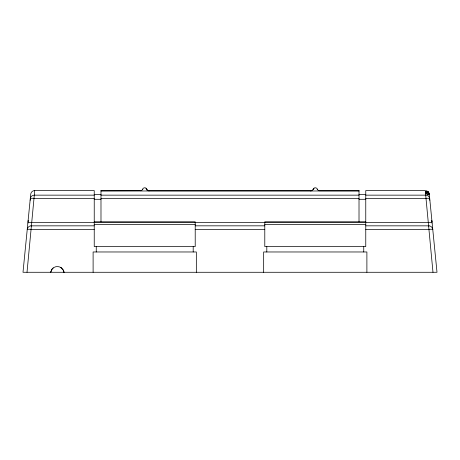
<?xml version="1.0" encoding="UTF-8"?>
<svg xmlns="http://www.w3.org/2000/svg" width="460" height="460" viewBox="0 0 460 460"><rect width="100%" height="100%" fill="white"/><g stroke="black" fill="none" stroke-linecap="round" stroke-linejoin="round"><path stroke-width="0.69" d="M140.622 190.664L100.987 190.756M94.237 221.795L195.212 221.795L195.212 246.577L94.237 246.577L94.237 190.584L34.736 190.578L27.013 272.28M140.467 190.756A2.254 2.254 0 0 0 142.594 189.238C143.192 187.266 146.263 187.277 146.855 189.238A2.248 2.248 0 0 0 148.982 190.756L311.017 190.756A2.254 2.254 0 0 0 313.145 189.238C313.737 187.277 316.808 187.266 317.406 189.238A2.248 2.248 0 0 0 319.533 190.756L359.013 190.756M313.346 189.33L313.145 189.761L313.145 189.238M142.853 189.244L142.594 189.761L142.594 189.238M53.182 267.967L51.784 269.445L50.657 272.28L52.279 268.812A6.722 6.67 0 0 1 61.49 267.967M313.639 188.956L314.082 188.594M146.855 189.238L146.855 189.761A2.254 2.254 0 0 0 147.142 190.331M317.406 189.238L317.406 189.761L317.147 189.244M30.941 225.848L94.237 225.831M100.987 190.98L359.013 190.98M94.237 194.655L100.987 194.649M94.237 195.149L34.287 195.149A4.036 4.002 5.6 0 0 30.268 198.755A4.036 0.788 5.6 0 1 34.287 198.358L94.237 198.358M100.987 195.149L359.013 195.149M365.763 195.149L425.713 195.149A4.036 4.002 -5.6 0 1 429.732 198.755A4.036 0.788 -5.6 0 0 425.713 198.358L365.763 198.358M100.987 198.358L359.013 198.358M94.237 199.295L100.987 199.295M359.013 199.295L365.763 199.295M365.763 221.795L264.787 221.795L264.787 246.577L365.763 246.577L365.763 190.584L425.264 190.578L432.986 272.28M94.237 222.513L195.212 222.513M264.787 222.513L365.763 222.513M94.237 222.582L31.895 222.582A4.036 0.788 5.6 0 0 27.876 222.979M195.212 222.582L264.787 222.582M365.763 222.582L428.105 222.582A4.036 0.788 -5.6 0 1 432.124 222.979M94.237 224.422L195.212 224.422M264.787 224.422L365.763 224.422M195.212 225.831L264.787 225.831M365.763 225.831L429.059 225.848M94.237 229.39L31.251 229.39A4.036 0.477 5.6 0 0 27.232 229.471A4.036 4.036 0 0 1 31.251 225.831M195.212 229.39L264.787 229.39M365.763 229.39L428.749 229.39A4.036 0.477 -5.6 0 1 432.768 229.471L432.739 229.166M359.013 194.649L365.763 194.655M425.506 193.085L427.024 193.2L425.879 193.102M425.379 191.757L426.891 191.912L425.747 191.774M426 190.647L427.972 191.624L429.284 194.235L437 272.28L23 272.28L30.716 194.223A4.036 4.036 0 0 1 34.736 190.578M427.081 191.412L427.564 191.647M428.128 194.816L426.771 194.051L428.317 194.931M427.38 191.193L427.978 191.636M145.918 188.594L146.36 188.956M60.823 267.513L63.399 270.336L64.003 272.28M428.415 193.539L427.949 193.056L429.128 194.574M428.892 193.005L427.995 191.826L428.921 193.114L428.323 192.314M427.972 192.148L428.956 193.476L427.972 192.148L428.743 193.223M428.22 193.706L428.674 194.367M146.654 189.33L146.855 189.761M431.946 221.168L431.969 221.392A4.036 0.477 -5.6 0 0 431.647 221.243M366.89 272.28L366.89 251.971L263.661 251.971L263.661 272.28M363.745 246.577L363.745 251.971M359.013 190.578L359.013 221.795M266.806 246.577L266.806 251.971M196.339 272.28L196.339 251.971L93.11 251.971L93.11 272.28M193.194 246.577L193.194 251.971M100.987 190.578L100.987 221.795M96.255 246.577L96.255 251.971M428.749 225.831A4.036 4.036 0 0 1 432.768 229.471M310.891 191.09A477.647 2.26 -68.6 0 1 311.213 190.612M61.49 267.973A6.808 6.762 0 0 1 64.003 272.28M429.513 199.335A4.036 3.985 -5.6 0 1 429.847 200.255M148.942 191.009A477.652 2.26 68.6 0 1 148.919 190.595M28.347 221.243A4.036 0.477 5.6 0 0 28.031 221.392A4.036 4.036 0 0 1 28.25 220.426M431.75 220.426A4.036 4.036 0 0 1 431.969 221.392M30.153 200.255A4.036 3.985 5.6 0 1 30.486 199.335M427.53 192.665L426.863 192.337L428.398 193.338L427.53 192.665M428.306 192.441L427.846 191.975L429.019 193.505L428.306 192.441M428.386 192.907L428.001 192.401L429.18 194.275L428.386 192.907"/></g></svg>
